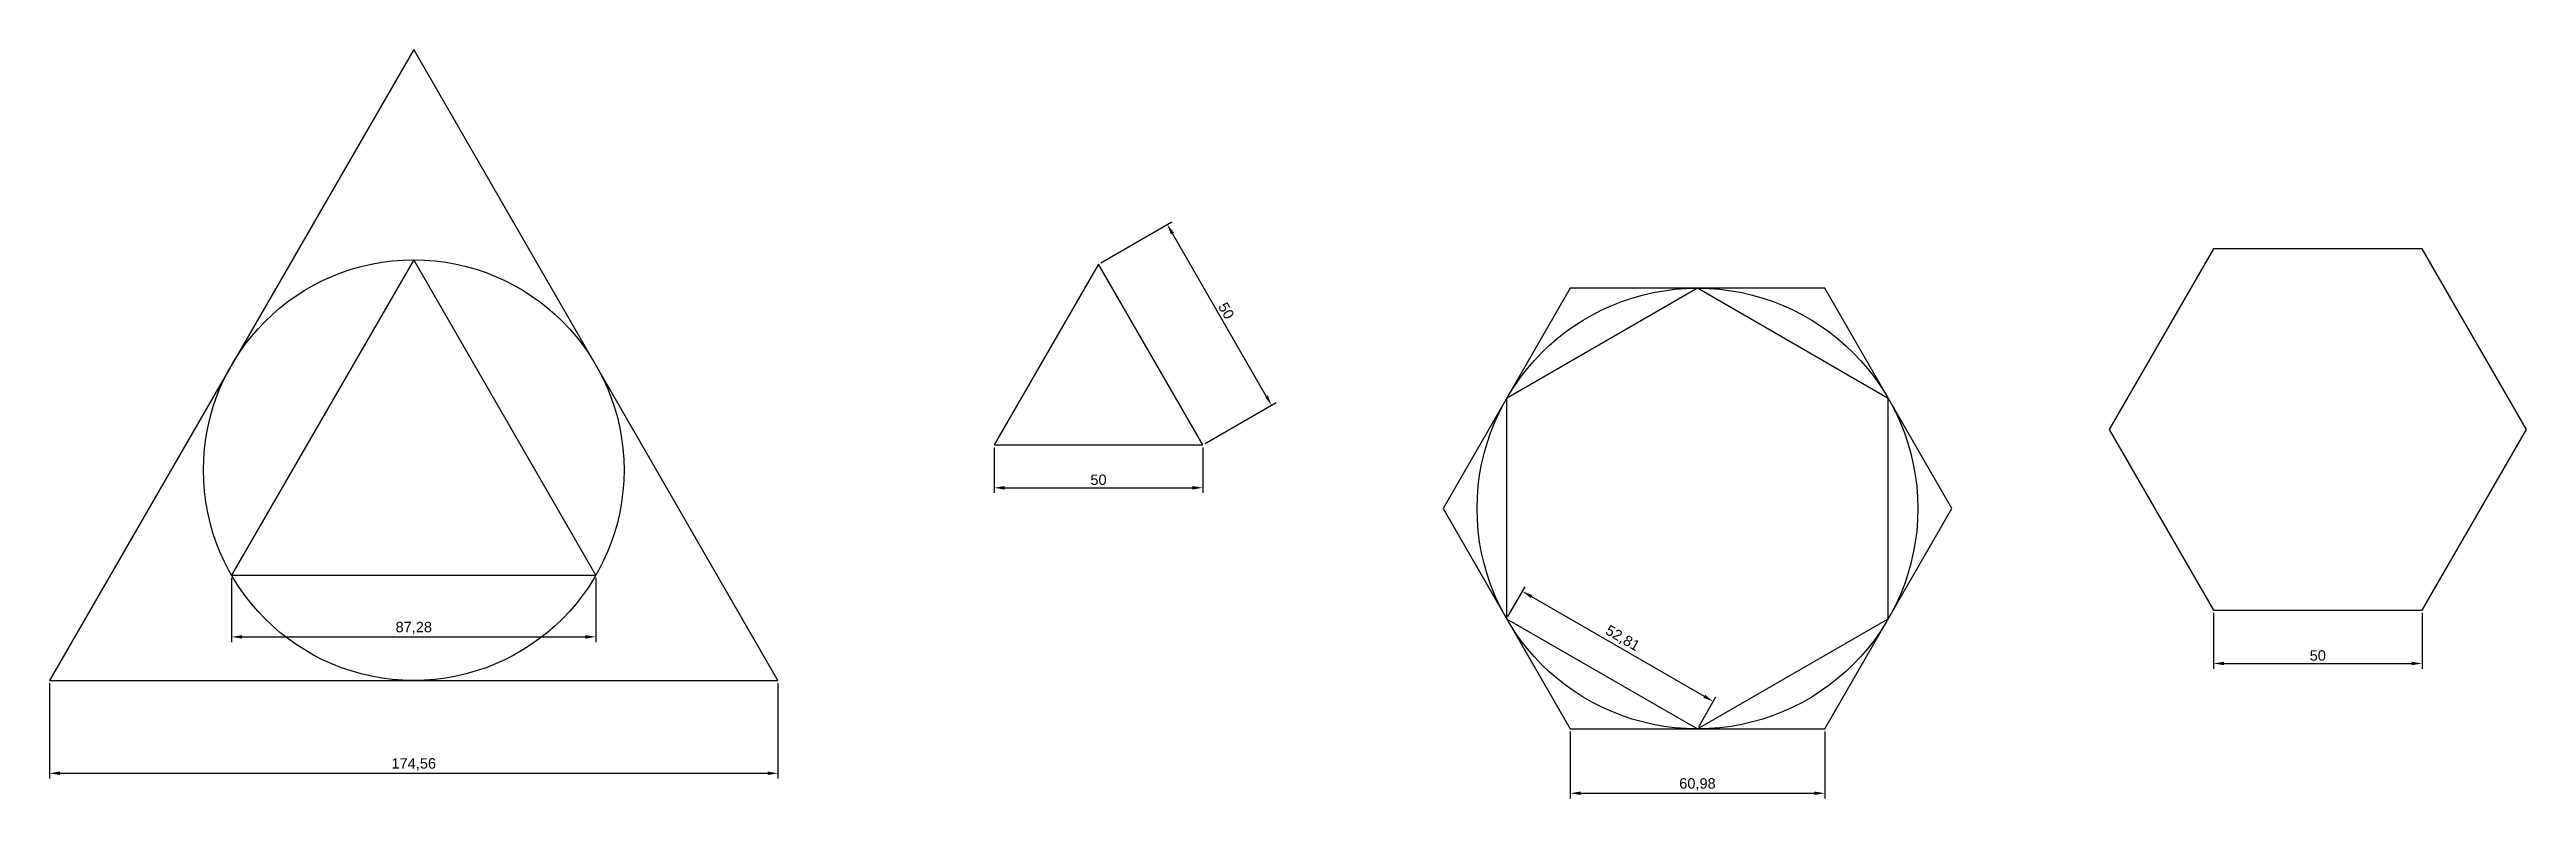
# Model space of a CAD drawing. Header units: millimetres. Extents: x 83 to 677, y 32 to 212.
import ezdxf

# ---------------------------------------------------------------- set-up
doc = ezdxf.new("R2010")
doc.units = ezdxf.units.MM
doc.styles.get("Standard").update_dxf_attribs({"font": 'arial.ttf'})
doc.dimstyles.new('ISO-25', dxfattribs={"dimtxt": 2.5, "dimasz": 2.5, "dimexe": 1.25, "dimexo": 0.625, "dimtad": 1, "dimtxsty": 'Standard', "dimcen": 2.5, "dimadec": 0, "dimazin": 0, "dimtfac": 1, "dimtmove": 0, "dimatfit": 3, "dimfxl": 1, "dimarcsym": 0})

# ---------------------------------------------------------------- blocks, each defined once
blk = doc.blocks.new('*D1')
at = {"color": 0, "lineweight": -2, "transparency": 16777216}
for p, q in [((309.5, 116.44), (309.5, 105.52)), ((359.5, 116.44), (359.5, 105.52)), ((312, 106.77), (357, 106.77))]:
    blk.add_line(p, q, dxfattribs=at)
at = {"color": 0, "transparency": 16777216}
for points in [[(312, 107.18), (312, 106.35), (309.5, 106.77)], [(357, 107.18), (357, 106.35), (359.5, 106.77)]]:
    blk.add_solid(points, dxfattribs=at)
at = {"layer": 'Defpoints', "color": 0, "transparency": 16777216}
for p in [(309.5, 117.06), (359.5, 117.06), (359.5, 106.77)]:
    blk.add_point(p, dxfattribs=at)
at = {"color": 0, "transparency": 16777216, "insert": (334.5, 108.67), "char_height": 2.5, "attachment_point": 5}
blk.add_mtext('50', dxfattribs=at)
blk = doc.blocks.new('*D2')
at = {"color": 0, "lineweight": -2, "transparency": 16777216}
for p, q in [((335.04, 160.68), (352.06, 170.5)), ((374.72, 128.74), (352.22, 167.71)), ((360.04, 117.37), (377.06, 127.2))]:
    blk.add_line(p, q, dxfattribs=at)
at = {"color": 0, "transparency": 16777216}
for points in [[(352.59, 167.92), (351.86, 167.5), (350.97, 169.88)], [(375.09, 128.95), (374.36, 128.53), (375.97, 126.57)]]:
    blk.add_solid(points, dxfattribs=at)
at = {"layer": 'Defpoints', "color": 0, "transparency": 16777216}
for p in [(350.97, 169.88), (334.5, 160.36), (359.5, 117.06)]:
    blk.add_point(p, dxfattribs=at)
at = {"color": 0, "transparency": 16777216, "insert": (365.12, 149.18), "char_height": 2.5, "attachment_point": 5, "rotation": 300}
blk.add_mtext('50', dxfattribs=at)
blk = doc.blocks.new('*D3')
at = {"color": 0, "lineweight": -2, "transparency": 16777216}
for p, q in [((126.77, 85.18), (126.77, 69.79)), ((214.05, 85.18), (214.05, 69.79)), ((129.27, 71.04), (211.55, 71.04))]:
    blk.add_line(p, q, dxfattribs=at)
at = {"color": 0, "transparency": 16777216}
for points in [[(129.27, 71.46), (129.27, 70.63), (126.77, 71.04)], [(211.55, 71.46), (211.55, 70.63), (214.05, 71.04)]]:
    blk.add_solid(points, dxfattribs=at)
at = {"layer": 'Defpoints', "color": 0, "transparency": 16777216}
for p in [(126.77, 85.8), (214.05, 85.8), (214.05, 71.04)]:
    blk.add_point(p, dxfattribs=at)
at = {"color": 0, "transparency": 16777216, "insert": (170.41, 73.17), "char_height": 2.5, "attachment_point": 5}
blk.add_mtext('87,28', dxfattribs=at)
blk = doc.blocks.new('*D4')
at = {"color": 0, "lineweight": -2, "transparency": 16777216}
for p, q in [((83.13, 59.98), (83.13, 37.11)), ((257.69, 59.98), (257.69, 37.11)), ((85.63, 38.36), (255.19, 38.36))]:
    blk.add_line(p, q, dxfattribs=at)
at = {"color": 0, "transparency": 16777216}
for points in [[(85.63, 38.78), (85.63, 37.94), (83.13, 38.36)], [(255.19, 38.78), (255.19, 37.94), (257.69, 38.36)]]:
    blk.add_solid(points, dxfattribs=at)
at = {"layer": 'Defpoints', "color": 0, "transparency": 16777216}
for p in [(83.13, 60.61), (257.69, 60.61), (257.69, 38.36)]:
    blk.add_point(p, dxfattribs=at)
at = {"color": 0, "transparency": 16777216, "insert": (170.41, 40.49), "char_height": 2.5, "attachment_point": 5}
blk.add_mtext('174,56', dxfattribs=at)
blk = doc.blocks.new('*D5')
at = {"color": 0, "lineweight": -2, "transparency": 16777216}
for p, q in [((601.7, 76.79), (601.7, 63.42)), ((651.7, 76.79), (651.7, 63.42)), ((604.2, 64.67), (649.2, 64.67))]:
    blk.add_line(p, q, dxfattribs=at)
at = {"color": 0, "transparency": 16777216}
for points in [[(604.2, 65.09), (604.2, 64.25), (601.7, 64.67)], [(649.2, 65.09), (649.2, 64.25), (651.7, 64.67)]]:
    blk.add_solid(points, dxfattribs=at)
at = {"layer": 'Defpoints', "color": 0, "transparency": 16777216}
for p in [(601.7, 77.41), (651.7, 77.41), (651.7, 64.67)]:
    blk.add_point(p, dxfattribs=at)
at = {"color": 0, "transparency": 16777216, "insert": (626.7, 66.57), "char_height": 2.5, "attachment_point": 5}
blk.add_mtext('50', dxfattribs=at)
blk = doc.blocks.new('*D6')
at = {"color": 0, "lineweight": -2, "transparency": 16777216}
for p, q in [((447.55, 48.36), (447.55, 32.32)), ((508.53, 48.36), (508.53, 32.32)), ((450.05, 33.57), (506.03, 33.57))]:
    blk.add_line(p, q, dxfattribs=at)
at = {"color": 0, "transparency": 16777216}
for points in [[(450.05, 33.99), (450.05, 33.16), (447.55, 33.57)], [(506.03, 33.99), (506.03, 33.16), (508.53, 33.57)]]:
    blk.add_solid(points, dxfattribs=at)
at = {"layer": 'Defpoints', "color": 0, "transparency": 16777216}
for p in [(447.55, 48.98), (508.53, 48.98), (508.53, 33.57)]:
    blk.add_point(p, dxfattribs=at)
at = {"color": 0, "transparency": 16777216, "insert": (478.04, 35.7), "char_height": 2.5, "attachment_point": 5}
blk.add_mtext('60,98', dxfattribs=at)
blk = doc.blocks.new('*D7')
at = {"color": 0, "lineweight": -2, "transparency": 16777216}
for p, q in [((432.62, 75.93), (436.72, 83.04)), ((438.26, 80.71), (479.67, 56.8)), ((478.35, 49.52), (482.46, 56.64))]:
    blk.add_line(p, q, dxfattribs=at)
at = {"color": 0, "transparency": 16777216}
for points in [[(438.47, 81.07), (438.06, 80.35), (436.1, 81.96)], [(479.87, 57.16), (479.46, 56.44), (481.83, 55.55)]]:
    blk.add_solid(points, dxfattribs=at)
at = {"layer": 'Defpoints', "color": 0, "transparency": 16777216}
for p in [(432.31, 75.39), (481.83, 55.55), (478.04, 48.98)]:
    blk.add_point(p, dxfattribs=at)
at = {"color": 0, "transparency": 16777216, "insert": (460.03, 70.6), "char_height": 2.5, "attachment_point": 5, "rotation": 330}
blk.add_mtext('52,81', dxfattribs=at)

msp = doc.modelspace()

# ---------------------------------------------------------------- linework, layer by layer
for points in [[(257.687, 60.606), (170.408, 211.779), (83.128, 60.606)], [(170.408, 161.388), (126.768, 85.801), (214.048, 85.801)], [(309.497, 117.061), (359.497, 117.061), (334.497, 160.363)], [(601.703, 77.413), (651.703, 77.413), (676.703, 120.714), (651.703, 164.016), (601.703, 164.016), (576.703, 120.714)], [(447.55, 154.596), (417.062, 101.789), (447.55, 48.983), (508.525, 48.983), (539.013, 101.789), (508.525, 154.596)], [(478.038, 154.596), (432.306, 128.192), (432.306, 75.386), (478.038, 48.983), (523.769, 75.386), (523.769, 128.192)]]:
    msp.add_lwpolyline(points, close=True)
for centre, radius in [((170.408, 110.997), 50.391), ((478.038, 101.789), 52.806)]:
    msp.add_circle(centre, radius)

# ---------------------------------------------------------------- dimensions: what is measured, and where the dimension line sits
for p1, p2, distance, picture, middle in [((359.497, 117.061), (334.497, 160.363), -19.027, '*D2', (365.122, 149.176)), ((432.306, 75.386), (478.038, 48.983), 7.586, '*D7', (460.029, 70.597))]:
    dim = msp.add_aligned_dim(p1=p1, p2=p2, distance=distance, dimstyle='ISO-25')
    dim.commit()
    dim.dimension.update_dxf_attribs({"geometry": picture, "text_midpoint": middle})
for base, p1, p2, picture, middle in [((359.497, 106.765), (309.497, 117.061), (359.497, 117.061), '*D1', (334.497, 108.667)), ((214.048, 71.044), (126.768, 85.801), (214.048, 85.801), '*D3', (170.408, 73.172)), ((651.703, 64.671), (601.703, 77.413), (651.703, 77.413), '*D5', (626.703, 66.573)), ((257.687, 38.359), (83.128, 60.606), (257.687, 60.606), '*D4', (170.408, 40.486)), ((508.5254, 33.5748), (447.5499, 48.9829), (508.5254, 48.9829), '*D6', (478.0377, 35.7022))]:
    dim = msp.add_linear_dim(base=base, p1=p1, p2=p2, dimstyle='ISO-25')
    dim.commit()
    dim.dimension.update_dxf_attribs({"geometry": picture, "text_midpoint": middle})

doc.saveas('drawing.dxf')
